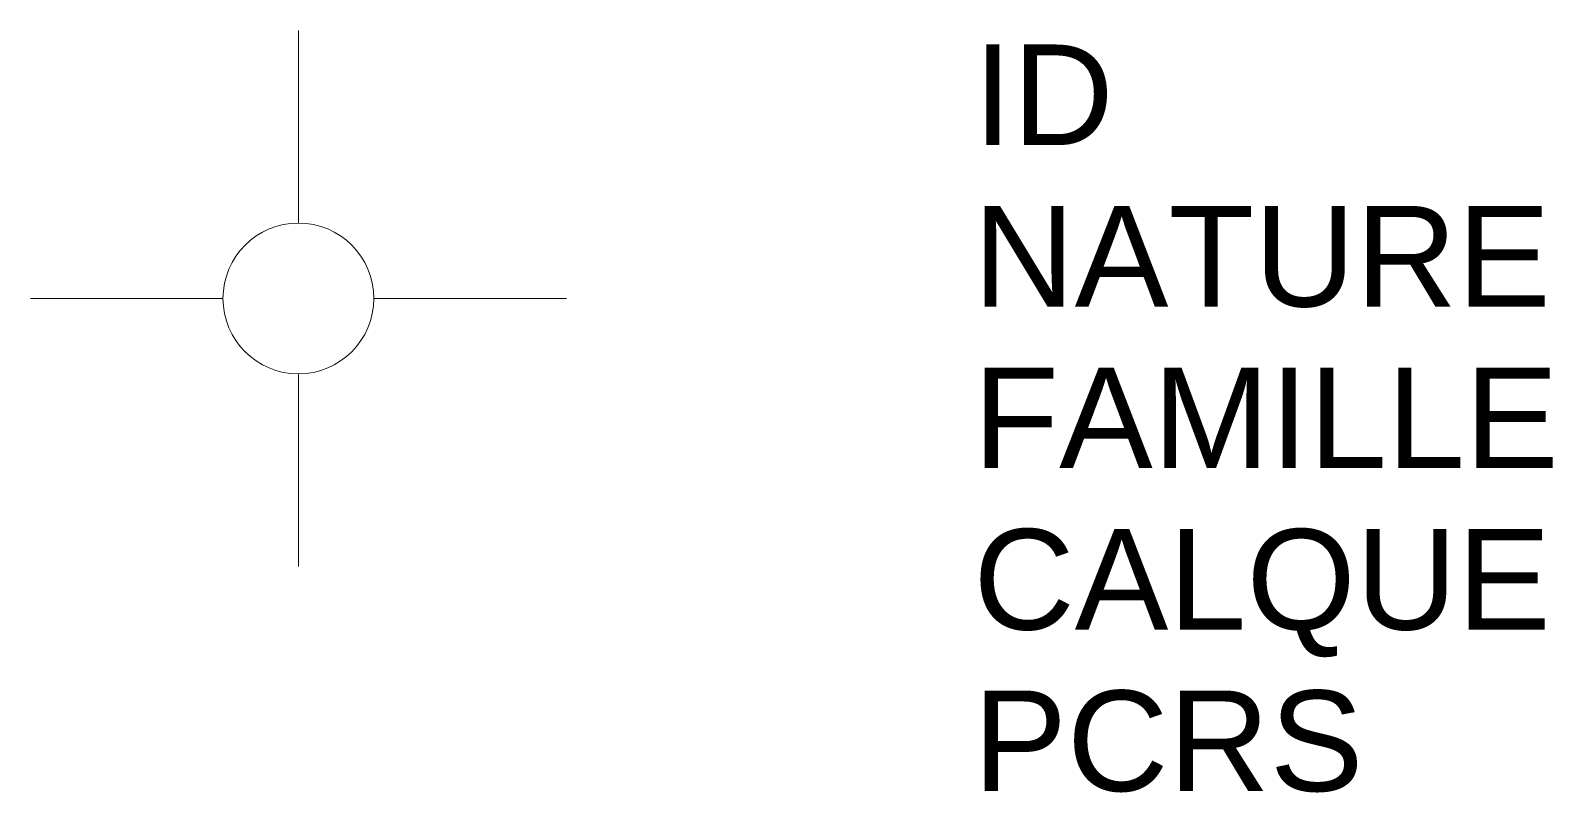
# Model space of a CAD drawing. Header units: metres. Extents: x 3247 to 3250.03, y 1737.32 to 1738.83.
import ezdxf

# ---------------------------------------------------------------- set-up
doc = ezdxf.new("R2010")
doc.units = ezdxf.units.M
doc.linetypes.add('Socle_Continu', pattern=[2.5, 2.5, 0])
doc.layers.add('SIGTR_SCS', color=7, linetype='Socle_Continu', lineweight=13, true_color=0x9966cc)
doc.styles.get("Standard").update_dxf_attribs({"font": 'arial.ttf'})

msp = doc.modelspace()

# ---------------------------------------------------------------- linework, layer by layer
at = {"layer": 'SIGTR_SCS', "color": 1, "linetype": 'Socle_Continu'}
msp.add_line((3247.5359, 1738.4509), (3247.5359, 1738.834), dxfattribs=at)
at = {"layer": 'SIGTR_SCS', "color": 5, "linetype": 'Socle_Continu'}
msp.add_line((3247.3859, 1738.3009), (3247.0028, 1738.3009), dxfattribs=at)
at = {"layer": 'SIGTR_SCS', "color": 3, "linetype": 'Socle_Continu'}
msp.add_line((3247.6859, 1738.3009), (3248.069, 1738.3009), dxfattribs=at)
at = {"layer": 'SIGTR_SCS', "color": 2, "linetype": 'Socle_Continu'}
msp.add_line((3247.5359, 1738.1509), (3247.5359, 1737.7678), dxfattribs=at)
at = {"layer": 'SIGTR_SCS', "color": 4, "linetype": 'Socle_Continu'}
msp.add_circle((3247.5359, 1738.3009), 0.15, dxfattribs=at)

# ---------------------------------------------------------------- texts
at = {"layer": 'SIGTR_SCS', "linetype": 'Socle_Continu', "flags": 9}
for tag, p, s in [('ID', (3248.8786, 1738.6061), 'YP_2903'), ('NATURE', (3248.8786, 1738.2848), "Clou d'arpentage"), ('FAMILLE', (3248.8786, 1737.9635), 'SIGT'), ('CALQUE', (3248.8786, 1737.6422), 'SIGTR_SCS'), ('PCRS', (3248.8786, 1737.321), 'HabillageSymbole')]:
    msp.add_attdef(tag, p, s, height=0.2, dxfattribs=at)

doc.saveas('drawing.dxf')
